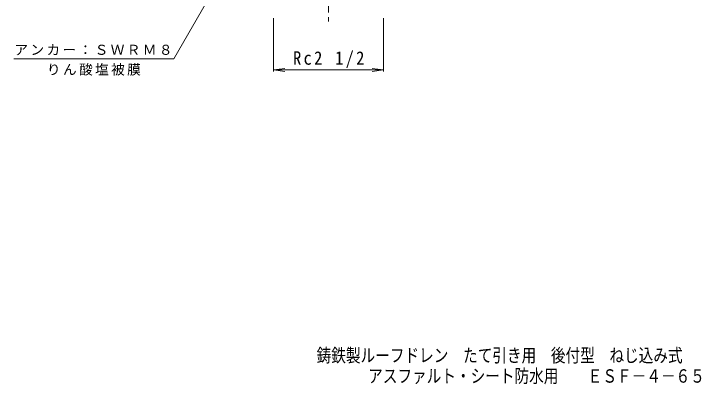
# Model space of a CAD drawing. Units: millimetres, scale not verified. Extents: x -248 to 221, y -346 to 286.
# Drawn here: x -229.5 to 221.3, y -345.7 to -102.8 of the extents above; entities that cross this region are included whole.
import ezdxf
from ezdxf.enums import TextEntityAlignment as Align

# ---------------------------------------------------------------- set-up
doc = ezdxf.new("R2010")
doc.units = ezdxf.units.MM
doc.header["$LTSCALE"] = 3
doc.linetypes.add('CHAIN1', pattern=[8, 5, -1, 1, -1])
for name, color, linetype, lineweight in [('0-0_通り芯', 3, 'Continuous', 9), ('0-4_その他', 7, 'Continuous', 9), ('0-5_寸法', 7, 'Continuous', 9)]:
    doc.layers.add(name, color=color, linetype=linetype, lineweight=lineweight)
doc.layers.add('F-4_F-4ﾚｲﾔ', color=6, linetype='Continuous')
doc.styles.add('ＭＳ ゴシック', font='')
doc.styles.get('ＭＳ ゴシック').set_extended_font_data('MS Gothic')

msp = doc.modelspace()

# ---------------------------------------------------------------- linework, layer by layer
at = {"layer": '0-0_通り芯', "linetype": 'CHAIN1'}
msp.add_line((-23.077, -14.991), (-23.077, -107.859), dxfattribs=at)
at = {"layer": '0-4_その他'}
for p, q in [((-59.092, -105.8), (-59.092, -140.579)), ((12.937, -105.8), (12.937, -140.579)), ((-59.092, -139.679), (-51.656, -138.7)), ((-59.092, -139.679), (12.937, -139.679)), ((-59.092, -139.679), (-51.656, -140.658)), ((12.937, -139.679), (5.501, -138.7)), ((12.937, -139.679), (5.501, -140.658))]:
    msp.add_line(p, q, dxfattribs=at)
at = {"layer": '0-5_寸法'}
msp.add_line((-124.551, -132.286), (-229.493, -132.286), dxfattribs=at)
msp.add_lwpolyline([(-124.551, -132.286), (-100.077, -89.877), (-102.946, -96.807)], dxfattribs=at)

# ---------------------------------------------------------------- texts
at = {"layer": '0-4_その他', "color": 2, "insert": (-46.327, -138.381), "char_height": 8.798, "attachment_point": 7, "style": 'ＭＳ ゴシック'}
msp.add_mtext('\\T1.28;\\W0.9;Rc2\\~1/2', dxfattribs=at)
at = {"layer": '0-5_寸法', "char_height": 6.598, "attachment_point": 7, "style": 'ＭＳ ゴシック'}
for s, insert in [('\\T1.17;アンカー：ＳＷＲＭ８', (-229.107, -130.087)), ('\\T1.17;りん酸塩被膜', (-207.772, -143.419))]:
    msp.add_mtext(s, dxfattribs=dict(at, insert=insert))
at = {"layer": 'F-4_F-4ﾚｲﾔ', "style": 'ＭＳ ゴシック', "width": 0.8}
for s, p in [('鋳鉄製ルーフドレン\u3000たて引き用\u3000後付型\u3000ねじ込み式', (-30.868, -333.777)), ('アスファルト・シート防水用\u3000\u3000ＥＳＦ－４－６５', (2.902, -347.277))]:
    msp.add_text(s, height=8.798, dxfattribs=at).set_placement(p, align=Align.BOTTOM_LEFT)

doc.saveas('drawing.dxf')
